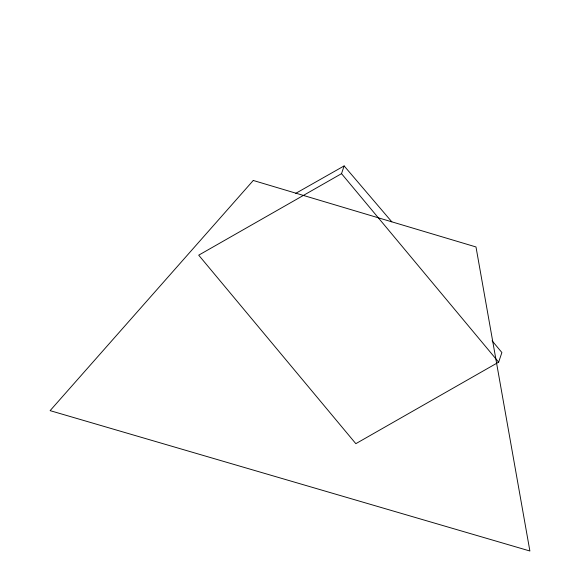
<?xml version="1.0" encoding="UTF-8"?>
<svg xmlns="http://www.w3.org/2000/svg" width="580" height="580" viewBox="0 0 580 580"><rect width="100%" height="100%" fill="white"/><g stroke="black" fill="none" stroke-linecap="round" stroke-linejoin="round"><path stroke-width="0.87" d="M492.079 340.772L501.888 352.531L498.648 362.159L355.837 443.671L198.708 255.171L341.526 173.659L344.129 165.924L391.834 221.85M295.749 193.35L344.129 165.924M341.526 173.659L498.648 362.159M253.271 180.467L50.112 410.64L529.888 551L475.991 246.957L253.271 180.467"/></g></svg>
